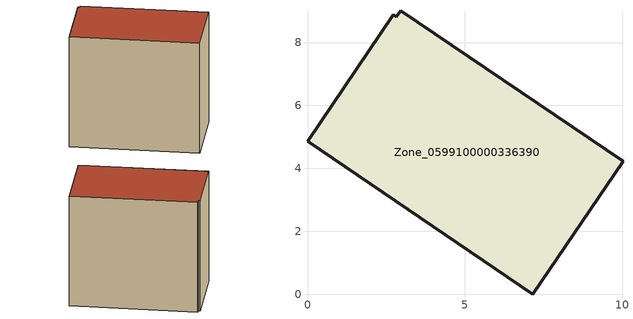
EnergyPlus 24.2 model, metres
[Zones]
Zone_0599100000336390
 floor ground (C_G): 2.96,9.01 10.02,4.23 7.16,0 0,4.86 2.72,8.88 2.82,8.82 z1.51
 wall outside (C_F): 7.16,0 10.02,4.23 2.96,9.01 2.82,8.82 2.72,8.88 0,4.86 7.16,0 z1.51:9.38
 roof outside (C_R): 10.02,4.23 2.96,9.01 2.82,8.82 2.72,8.88 0,4.86 7.16,0 z9.38
[BUILDING]
Pand.0599100000336390: North Axis=0; Terrain=City; Loads Convergence Tolerance Value=0.04; Temperature Convergence Tolerance Value=0.4; Solar Distribution=FullExterior; Maximum Number of Warmup Days=25; Minimum Number of Warmup Days=1
[Site:Location]
Rotterdam.The.Hague.AP_ZH_NLD Design_Conditions: Latitude=51.96; Longitude=4.45; Time Zone=1; Elevation=-4.5
[SITE:GROUNDTEMPERATURE:BUILDINGSURFACE]
18, 18, 18, 18, 18, 18, 18, 18, 18, 18, 18, 18
[MATERIAL] Thermal Absorptance=0.9; Solar Absorptance=0.7; Visible Absorptance=0.7
Name | Roughness | Thickness | Conductivity | Density | Specific Heat
G.TI.1975-1991 | MediumSmooth | 0.15 | 0.288461 | 540 | 1210
F.TI.1975-1991 | Rough | 0.3 | 0.230769 | 1920 | 840
R.TI.1975-1991 | MediumRough | 0.2 | 0.153846 | 1500 | 1000
[CONSTRUCTION]
C_G: G.TI.1975-1991
C_F: F.TI.1975-1991
C_R: R.TI.1975-1991
[ZONE]
Zone_0599100000336390: Type=1; Multiplier=1; Ceiling Height=Autocalculate; Volume=Autocalculate; Floor Area=autocalculate; Part of Total Floor Area=Yes
[ZONEINFILTRATION:DESIGNFLOWRATE]
Infil_Zone_0599100000336390: Zone or ZoneList or Space or SpaceList=Zone_0599100000336390; Schedule=AlwaysOn; Design Flow Rate Calculation Method=Flow/Area; Flow Rate per Floor Area=0.003; Constant Term Coefficient=1; Temperature Term Coefficient=0; Velocity Term Coefficient=0; Velocity Squared Term Coefficient=0
[HVACTEMPLATE:ZONE:IDEALLOADSAIRSYSTEM]
Zone_0599100000336390: Maximum Heating Supply Air Temperature=50; Minimum Cooling Supply Air Temperature=13; Maximum Heating Supply Air Humidity Ratio=0.0156; Minimum Cooling Supply Air Humidity Ratio=0.0077; Heating Limit=NoLimit; Cooling Limit=NoLimit; Dehumidification Control Type=ConstantSensibleHeatRatio; Cooling Sensible Heat Ratio=0.7; Dehumidification Setpoint=60; Humidification Control Type=None; Humidification Setpoint=30; Outdoor Air Method=None; Outdoor Air Flow Rate per Person=0.00944; Outdoor Air Flow Rate per Zone Floor Area=0; Outdoor Air Flow Rate per Zone=0; Demand Controlled Ventilation Type=None; Outdoor Air Economizer Type=NoEconomizer; Heat Recovery Type=None; Sensible Heat Recovery Effectiveness=0.7; Latent Heat Recovery Effectiveness=0.65
[ZONECONTROL:THERMOSTAT]
ThermostatControl_Zone_0599100000336390: Zone or ZoneList=Zone_0599100000336390; Control Type Schedule=DualSetpointControlType; Control 1=Thermostat_Zone_0599100000336390; Temperature Difference Between Cutout And Setpoint=0
[THERMOSTATSETPOINT:DUALSETPOINT]
Thermostat_Zone_0599100000336390: Heating Setpoint Temperature Schedule=HeatingSetpoint_Zone_0599100000336390; Cooling Setpoint Temperature Schedule=CoolingSetpoint_Zone_0599100000336390
[SCHEDULE:COMPACT]
HeatingSetpoint_Zone_0599100000336390: Through: 12/31, For: AllDays, Until: 24:00, 21
CoolingSetpoint_Zone_0599100000336390: Through: 12/31, For: AllDays, Until: 24:00, 24
DualSetpointControlType: Through: 12/31, For: AllDays, Until: 24:00, 4
AlwaysOn: Through: 12/31, For: AllDays, Until: 24:00, 1
